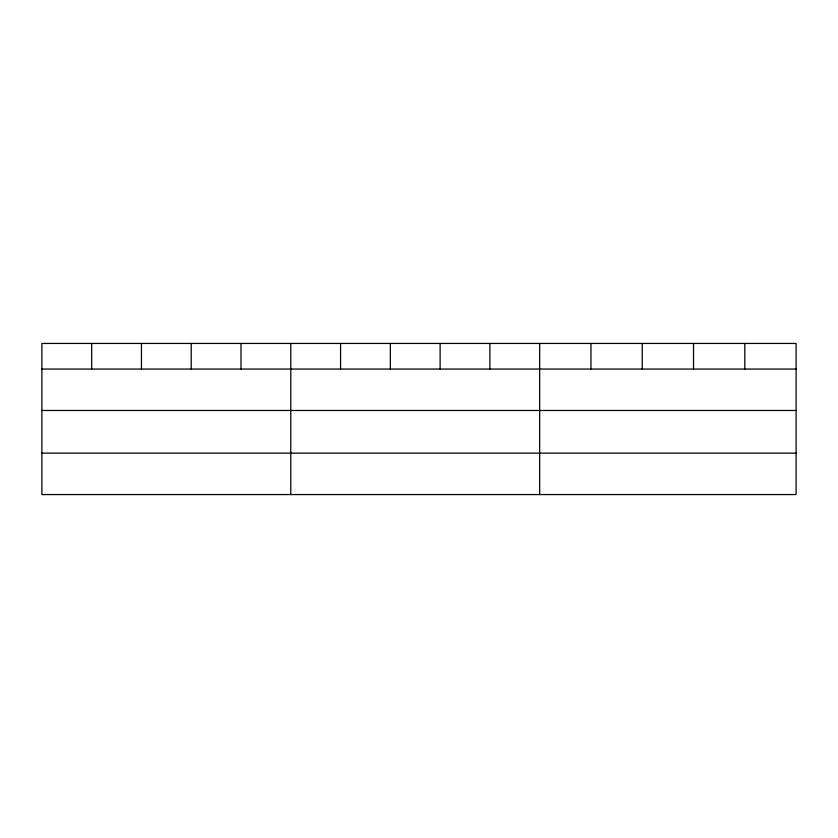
<?xml version="1.0" encoding="UTF-8"?>
<svg xmlns="http://www.w3.org/2000/svg" width="838" height="838" viewBox="0 0 838 838"><rect width="100%" height="100%" fill="white"/><g stroke="black" fill="none" stroke-linecap="round" stroke-linejoin="round"><path stroke-width="1.26" d="M796.1 410.473L796.1 343.444L41.9 343.444L41.9 494.556L796.1 494.556L796.1 410.473L41.9 410.473M41.9 369.055L796.1 369.055M41.9 453.138L796.1 453.138M744.814 343.444L744.814 369.055M693.529 343.444L693.529 369.055M642.243 343.444L642.243 369.055M590.958 343.444L590.958 369.055M539.672 343.444L539.672 494.556M489.895 343.444L489.895 369.055M440.118 343.444L440.118 369.055M390.34 343.444L390.34 369.055M340.563 343.444L340.563 369.055M290.786 343.444L290.786 494.556M241.009 343.444L241.009 369.055M191.232 343.444L191.232 369.055M141.454 343.444L141.454 369.055M91.677 343.444L91.677 369.055"/></g></svg>
